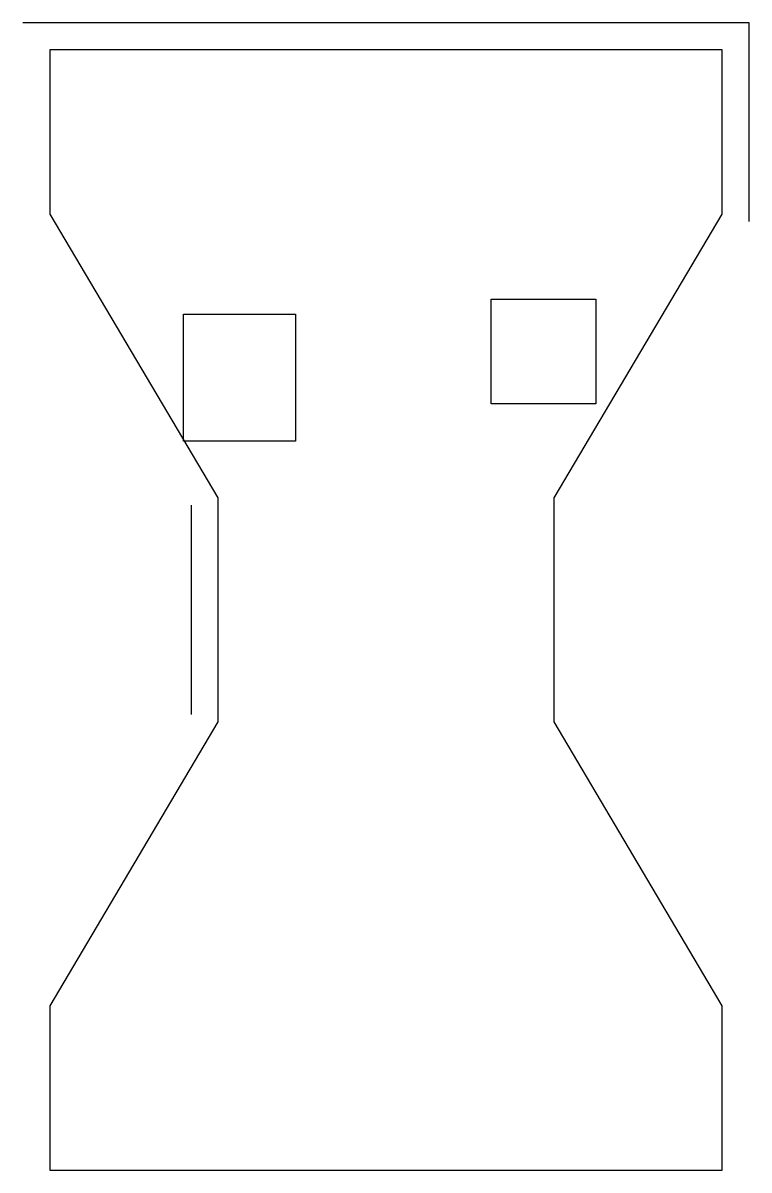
# Model space of a CAD drawing. Header units: millimetres. Extents: x -1.8 to 46.8, y -75 to 1.8.
import ezdxf

# ---------------------------------------------------------------- set-up
doc = ezdxf.new("R2010")
doc.units = ezdxf.units.MM
doc.layers.get('0').update_dxf_attribs({"linetype": 'CONTINUOUS'})

msp = doc.modelspace()

# ---------------------------------------------------------------- linework, layer by layer
for p, q in [((46.8, 1.8), (-1.8, 1.8)), ((46.8, -11.493), (46.8, 1.8)), ((9.45, -30.493), (9.45, -44.507))]:
    msp.add_line(p, q)
for points in [[(0, -75), (45, -75), (45, -64), (33.75, -45), (33.75, -30), (45, -11), (45, 0), (0, 0), (0, -11), (11.25, -30), (11.25, -45), (0, -64)], [(29.55, -16.7), (36.55, -16.7), (36.55, -23.7), (29.55, -23.7)], [(8.95, -17.7), (16.45, -17.7), (16.45, -26.2), (8.95, -26.2)]]:
    msp.add_lwpolyline(points, close=True)

doc.saveas('drawing.dxf')
